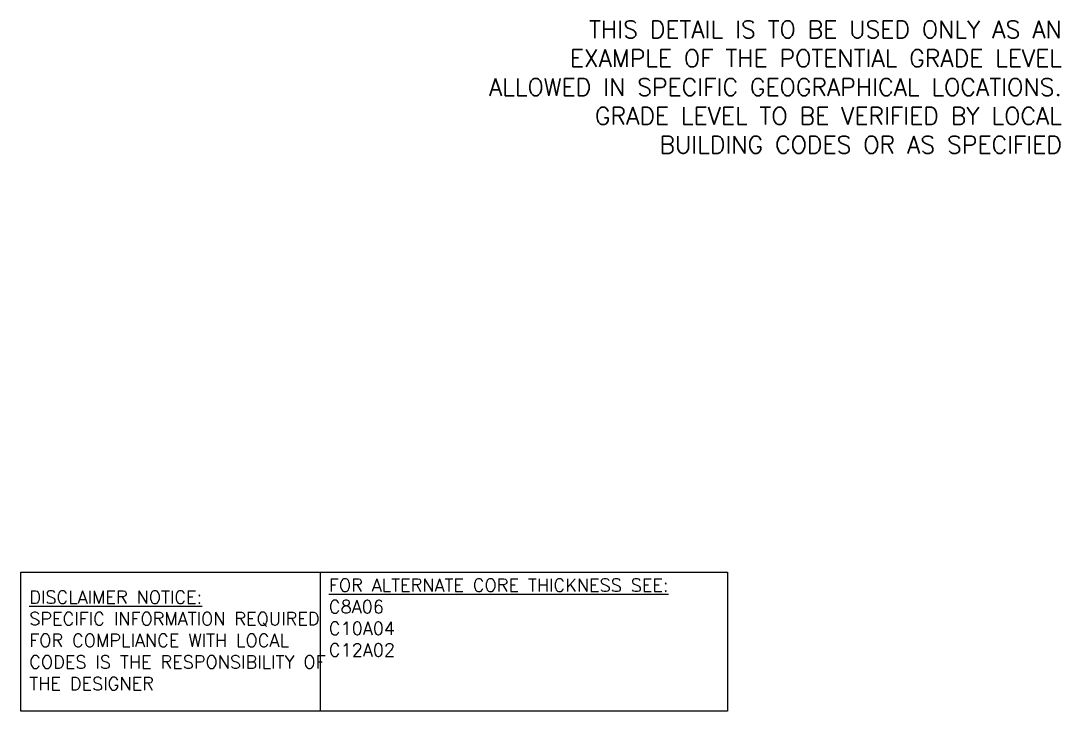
# Model space of a CAD drawing. Header units: inches. Extents: x 33.7 to 93.1, y -32.4 to 59.8.
# Drawn here: x 44.16 to 89.28, y -32.41 to -2.46 of the extents above; entities that cross this region are included whole.
import ezdxf

# ---------------------------------------------------------------- set-up
doc = ezdxf.new("R2010")
doc.units = ezdxf.units.IN
doc.header["$LTSCALE"] = 0.5
doc.header["$MEASUREMENT"] = 0
doc.layers.add('TEXT', color=4, linetype='Continuous')
doc.styles.add('ROMANS', font='romans.shx', dxfattribs={"height": 1.125})
doc.styles.get("Standard").update_dxf_attribs({"font": 'romans.shx', "height": 1.125})

msp = doc.modelspace()

# ---------------------------------------------------------------- linework, layer by layer
at = {"layer": 'TEXT'}
msp.add_lwpolyline([(44.165, -26.373), (57.148, -26.373), (57.148, -32.411), (44.165, -32.411)], close=True, dxfattribs=at)
msp.add_lwpolyline([(57.148, -26.373), (74.809, -26.373), (74.809, -32.411), (57.148, -32.411)], dxfattribs=at)

# ---------------------------------------------------------------- texts
at = {"layer": 'TEXT', "insert": (89.312, -5.331), "char_height": 0.75, "width": 27.16052, "attachment_point": 6, "style": 'ROMANS'}
msp.add_mtext('\\A1;THIS DETAIL IS TO BE USED ONLY AS AN EXAMPLE OF THE POTENTIAL GRADE LEVEL ALLOWED IN SPECIFIC GEOGRAPHICAL LOCATIONS. GRADE LEVEL TO BE VERIFIED BY LOCAL BUILDING CODES OR AS SPECIFIED', dxfattribs=at)
at = {"layer": 'TEXT', "char_height": 0.5625, "attachment_point": 4}
for s, insert, width in [('{\\LFOR ALTERNATE CORE THICKNESS SEE:\\P}C8A06\\PC10A04\\PC12A02', (57.524, -28.349), 23.33295), ('{\\LDISCLAIMER NOTICE:}\\PSPECIFIC INFORMATION REQUIRED FOR COMPLIANCE WITH LOCAL CODES IS THE RESPONSIBILITY OF THE DESIGNER', (44.532, -29.339), 14.00235)]:
    msp.add_mtext(s, dxfattribs=dict(at, insert=insert, width=width))

doc.saveas('drawing.dxf')
